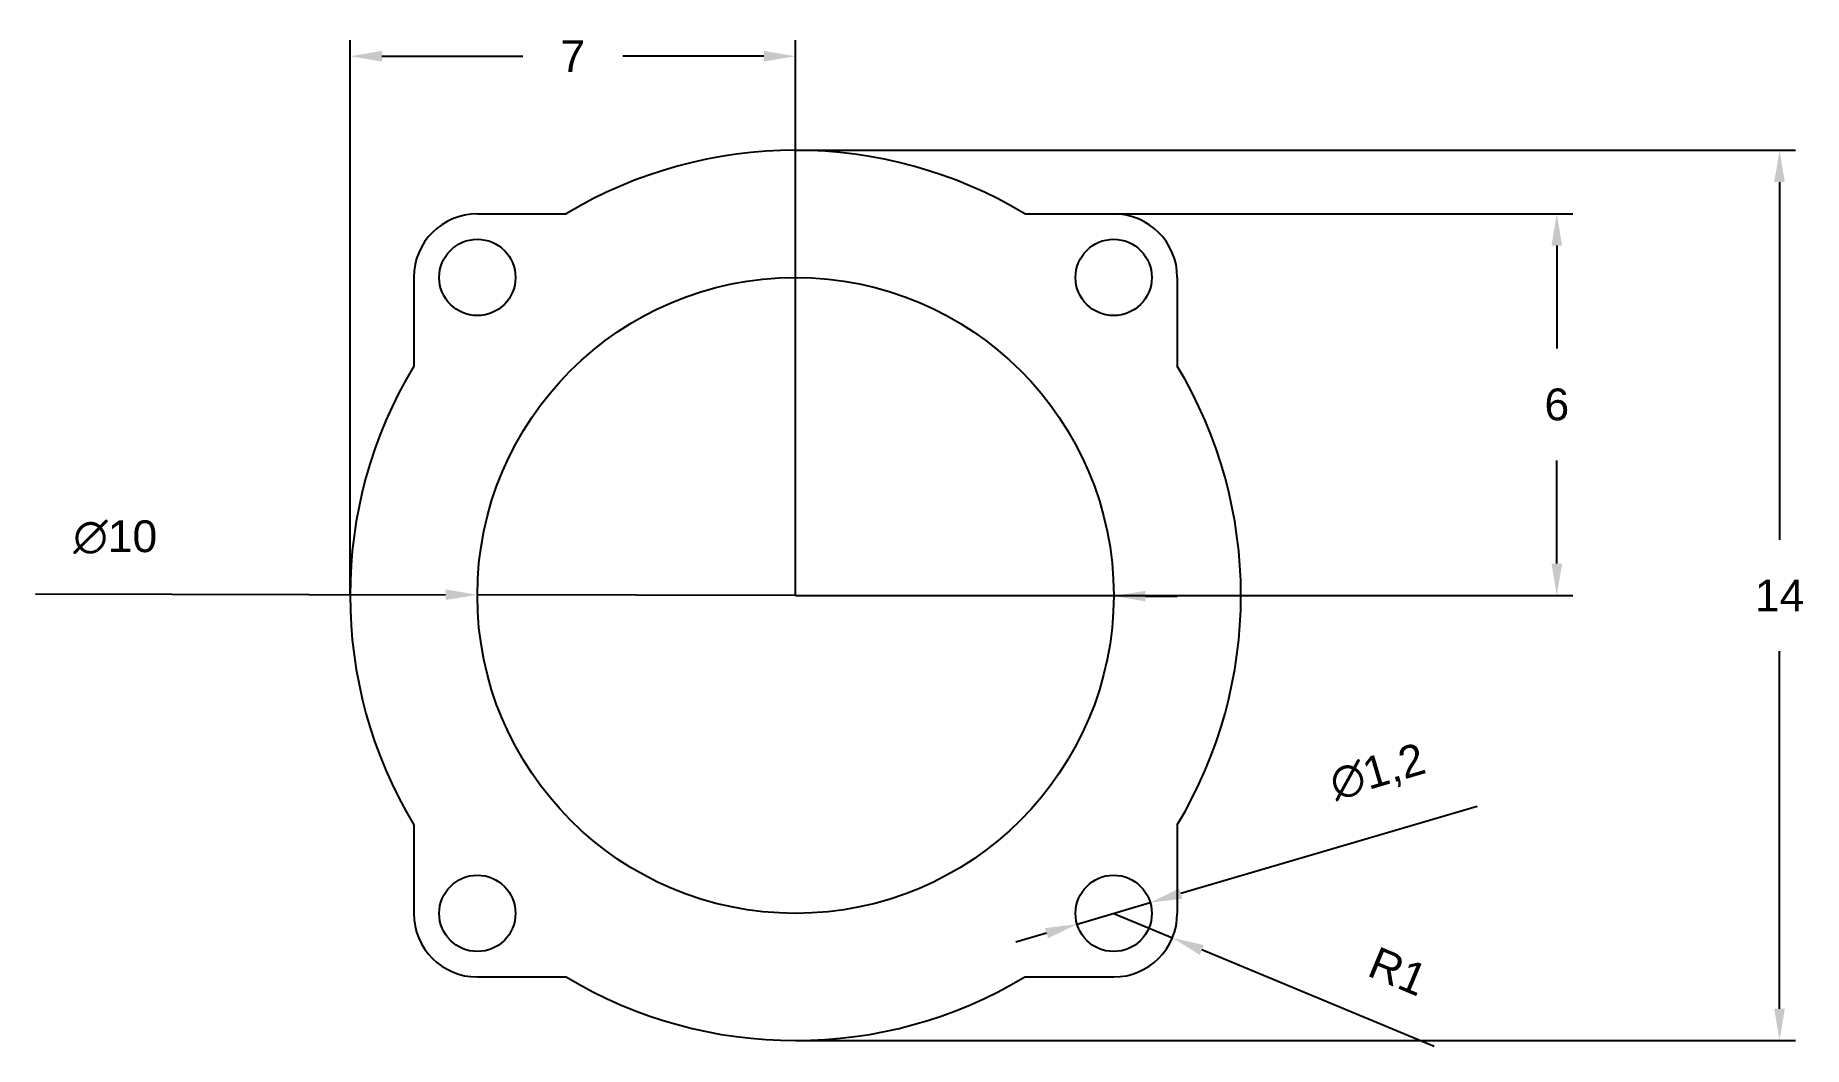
# Model space of a CAD drawing. Header units: millimetres. Extents: x 3129.4 to 3157.2, y 1702.1 to 1718.
import ezdxf

# ---------------------------------------------------------------- set-up
doc = ezdxf.new("R2010")
doc.units = ezdxf.units.MM
doc.styles.get("Standard").update_dxf_attribs({"font": 'arial.ttf'})
doc.dimstyles.new('ISO-25', dxfattribs={"dimtxt": 0.5, "dimasz": 0.5, "dimexe": 0.25, "dimexo": 0, "dimtad": 2, "dimtxsty": 'Standard', "dimcen": 2.5, "dimadec": 0, "dimazin": 0, "dimtfac": 1, "dimtmove": 0, "dimatfit": 3, "dimfxl": 1, "dimarcsym": 0})

# ---------------------------------------------------------------- blocks, each defined once
blk = doc.blocks.new('*D3')
at = {"color": 0, "lineweight": -2, "transparency": 16777216}
for p, q in [((3129.41, 1709.179), (3135.856, 1709.166)), ((3146.356, 1709.145), (3136.356, 1709.165)), ((3146.856, 1709.144), (3147.356, 1709.143))]:
    blk.add_line(p, q, dxfattribs=at)
at = {"color": 0, "transparency": 16777216}
for points in [[(3135.856, 1709.249), (3135.856, 1709.082), (3136.356, 1709.165)], [(3146.856, 1709.227), (3146.856, 1709.06), (3146.356, 1709.145)]]:
    blk.add_solid(points, dxfattribs=at)
at = {"layer": 'Defpoints', "color": 0, "transparency": 16777216}
for p in [(3136.356, 1709.165), (3146.356, 1709.145)]:
    blk.add_point(p, dxfattribs=at)
at = {"color": 0, "transparency": 16777216, "insert": (3130.666, 1710.07), "char_height": 0.5, "attachment_point": 5, "rotation": 359.8856}
blk.add_mtext('∅10', dxfattribs=at)
blk = doc.blocks.new('*D4')
at = {"color": 0, "lineweight": -2, "transparency": 16777216}
for p, q in [((3152.069, 1705.837), (3147.411, 1704.466)), ((3145.781, 1703.985), (3146.932, 1704.324)), ((3145.301, 1703.844), (3144.821, 1703.703))]:
    blk.add_line(p, q, dxfattribs=at)
at = {"color": 0, "transparency": 16777216}
for points in [[(3147.388, 1704.546), (3147.435, 1704.386), (3146.932, 1704.324)], [(3145.277, 1703.924), (3145.325, 1703.764), (3145.781, 1703.985)]]:
    blk.add_solid(points, dxfattribs=at)
at = {"layer": 'Defpoints', "color": 0, "transparency": 16777216}
for p in [(3146.932, 1704.324), (3145.781, 1703.985)]:
    blk.add_point(p, dxfattribs=at)
at = {"color": 0, "transparency": 16777216, "insert": (3150.511, 1706.352), "char_height": 0.5, "attachment_point": 5, "rotation": 16.4101}
blk.add_mtext('∅1,2', dxfattribs=at)
blk = doc.blocks.new('*D5')
at = {"color": 0, "lineweight": -2, "transparency": 16777216}
for p, q in [((3146.356, 1704.155), (3147.279, 1703.771)), ((3151.393, 1702.059), (3147.741, 1703.579))]:
    blk.add_line(p, q, dxfattribs=at)
at = {"color": 0, "transparency": 16777216}
blk.add_solid([(3147.773, 1703.656), (3147.709, 1703.502), (3147.279, 1703.771)], dxfattribs=at)
at = {"layer": 'Defpoints', "color": 0, "transparency": 16777216}
for p in [(3146.356, 1704.155), (3147.279, 1703.771)]:
    blk.add_point(p, dxfattribs=at)
at = {"color": 0, "transparency": 16777216, "insert": (3150.825, 1703.244), "char_height": 0.5, "attachment_point": 5, "rotation": 337.4086}
blk.add_mtext('R1', dxfattribs=at)
blk = doc.blocks.new('*D6')
at = {"color": 0, "lineweight": -2, "transparency": 16777216}
for p, q in [((3146.356, 1715.155), (3153.57, 1715.155)), ((3153.32, 1714.655), (3153.32, 1713.035)), ((3153.32, 1709.655), (3153.32, 1711.275)), ((3141.356, 1709.155), (3153.57, 1709.155))]:
    blk.add_line(p, q, dxfattribs=at)
at = {"color": 0, "transparency": 16777216}
for points in [[(3153.237, 1714.655), (3153.404, 1714.655), (3153.32, 1715.155)], [(3153.237, 1709.655), (3153.404, 1709.655), (3153.32, 1709.155)]]:
    blk.add_solid(points, dxfattribs=at)
at = {"layer": 'Defpoints', "color": 0, "transparency": 16777216}
for p in [(3146.356, 1715.155), (3141.356, 1709.155), (3153.32, 1709.155)]:
    blk.add_point(p, dxfattribs=at)
at = {"color": 0, "transparency": 16777216, "insert": (3153.32, 1712.155), "char_height": 0.5, "attachment_point": 5}
blk.add_mtext('6', dxfattribs=at)
blk = doc.blocks.new('*D7')
at = {"color": 0, "lineweight": -2, "transparency": 16777216}
for p, q in [((3141.356, 1716.155), (3157.071, 1716.155)), ((3156.821, 1715.655), (3156.821, 1710.031)), ((3156.821, 1702.655), (3156.821, 1708.279)), ((3141.356, 1702.155), (3157.071, 1702.155))]:
    blk.add_line(p, q, dxfattribs=at)
at = {"color": 0, "transparency": 16777216}
for points in [[(3156.737, 1715.655), (3156.904, 1715.655), (3156.821, 1716.155)], [(3156.737, 1702.655), (3156.904, 1702.655), (3156.821, 1702.155)]]:
    blk.add_solid(points, dxfattribs=at)
at = {"layer": 'Defpoints', "color": 0, "transparency": 16777216}
for p in [(3141.356, 1716.155), (3141.356, 1702.155), (3156.821, 1702.155)]:
    blk.add_point(p, dxfattribs=at)
at = {"color": 0, "transparency": 16777216, "insert": (3156.821, 1709.155), "char_height": 0.5, "attachment_point": 5}
blk.add_mtext('14', dxfattribs=at)
blk = doc.blocks.new('*D8')
at = {"color": 0, "lineweight": -2, "transparency": 16777216}
for p, q in [((3134.356, 1709.169), (3134.356, 1717.884)), ((3141.356, 1709.155), (3141.356, 1717.884)), ((3134.856, 1717.634), (3137.069, 1717.634)), ((3140.856, 1717.634), (3138.643, 1717.634))]:
    blk.add_line(p, q, dxfattribs=at)
at = {"color": 0, "transparency": 16777216}
for points in [[(3134.856, 1717.717), (3134.856, 1717.55), (3134.356, 1717.634)], [(3140.856, 1717.717), (3140.856, 1717.55), (3141.356, 1717.634)]]:
    blk.add_solid(points, dxfattribs=at)
at = {"layer": 'Defpoints', "color": 0, "transparency": 16777216}
for p in [(3141.356, 1717.634), (3134.356, 1709.169), (3141.356, 1709.155)]:
    blk.add_point(p, dxfattribs=at)
at = {"color": 0, "transparency": 16777216, "insert": (3137.856, 1717.634), "char_height": 0.5, "attachment_point": 5}
blk.add_mtext('7', dxfattribs=at)

msp = doc.modelspace()

# ---------------------------------------------------------------- linework, layer by layer
for p, q in [((3136.356, 1715.155), (3137.751, 1715.155)), ((3144.962, 1715.155), (3146.356, 1715.155)), ((3135.356, 1714.155), (3135.356, 1712.76)), ((3147.356, 1714.155), (3147.356, 1712.76)), ((3135.356, 1705.549), (3135.356, 1704.155)), ((3147.356, 1705.549), (3147.356, 1704.155)), ((3136.356, 1703.155), (3137.751, 1703.155)), ((3144.962, 1703.155), (3146.356, 1703.155))]:
    msp.add_line(p, q)
for centre, radius in [((3136.356, 1714.155), 0.6), ((3146.356, 1714.155), 0.6), ((3141.356, 1709.155), 5), ((3136.356, 1704.155), 0.6), ((3146.356, 1704.155), 0.6)]:
    msp.add_circle(centre, radius)
for centre, radius, start, end in [((3141.356, 1709.155), 7, 58.9973, 121.0027), ((3136.356, 1714.155), 1, 90, 180), ((3146.356, 1714.155), 1, 0, 90), ((3141.356, 1709.155), 7, 148.9973, 211.0027), ((3141.356, 1709.155), 7, 328.9973, 31.0027), ((3136.356, 1704.155), 1, 180, 270), ((3146.356, 1704.155), 1, 270, 0), ((3141.356, 1709.155), 7, 238.9973, 301.0027)]:
    msp.add_arc(centre, radius, start, end)

# ---------------------------------------------------------------- dimensions: what is measured, and where the dimension line sits
at = {"color": 3}
dim = msp.add_linear_dim(base=(3141.356, 1717.634), p1=(3134.356, 1709.169), p2=(3141.356, 1709.155), dimstyle='ISO-25', override={"dimtad": 0, "dimtih": 1}, dxfattribs=at)
dim.commit()
dim.dimension.update_dxf_attribs({"geometry": '*D8', "text_midpoint": (3137.856, 1717.634)})
for base, p1, p2, picture, middle in [((3156.821, 1702.155), (3141.356, 1716.155), (3141.356, 1702.155), '*D7', (3156.821, 1709.155)), ((3153.32, 1709.155), (3146.356, 1715.155), (3141.356, 1709.155), '*D6', (3153.32, 1712.155))]:
    dim = msp.add_linear_dim(base=base, p1=p1, p2=p2, angle=90, dimstyle='ISO-25', override={"dimtad": 0, "dimtih": 1}, dxfattribs=at)
    dim.commit()
    dim.dimension.update_dxf_attribs({"geometry": picture, "text_midpoint": middle})
for p1, p2, picture, middle in [((3146.356, 1709.145), (3136.356, 1709.165), '*D3', (3130.664, 1709.176)), ((3145.781, 1703.985), (3146.932, 1704.324), '*D4', (3150.775, 1705.456))]:
    dim = msp.add_diameter_dim_2p(p1=p1, p2=p2, dimstyle='ISO-25', dxfattribs=at)
    dim.commit()
    dim.dimension.update_dxf_attribs({"geometry": picture, "text_midpoint": middle, "dimtype": 163})
dim = msp.add_radius_dim(center=(3146.356, 1704.155), mpoint=(3147.279, 1703.771), dimstyle='ISO-25', dxfattribs=at)
dim.commit()
dim.dimension.update_dxf_attribs({"geometry": '*D5', "text_midpoint": (3150.488, 1702.436), "dimtype": 164})

doc.saveas('drawing.dxf')
